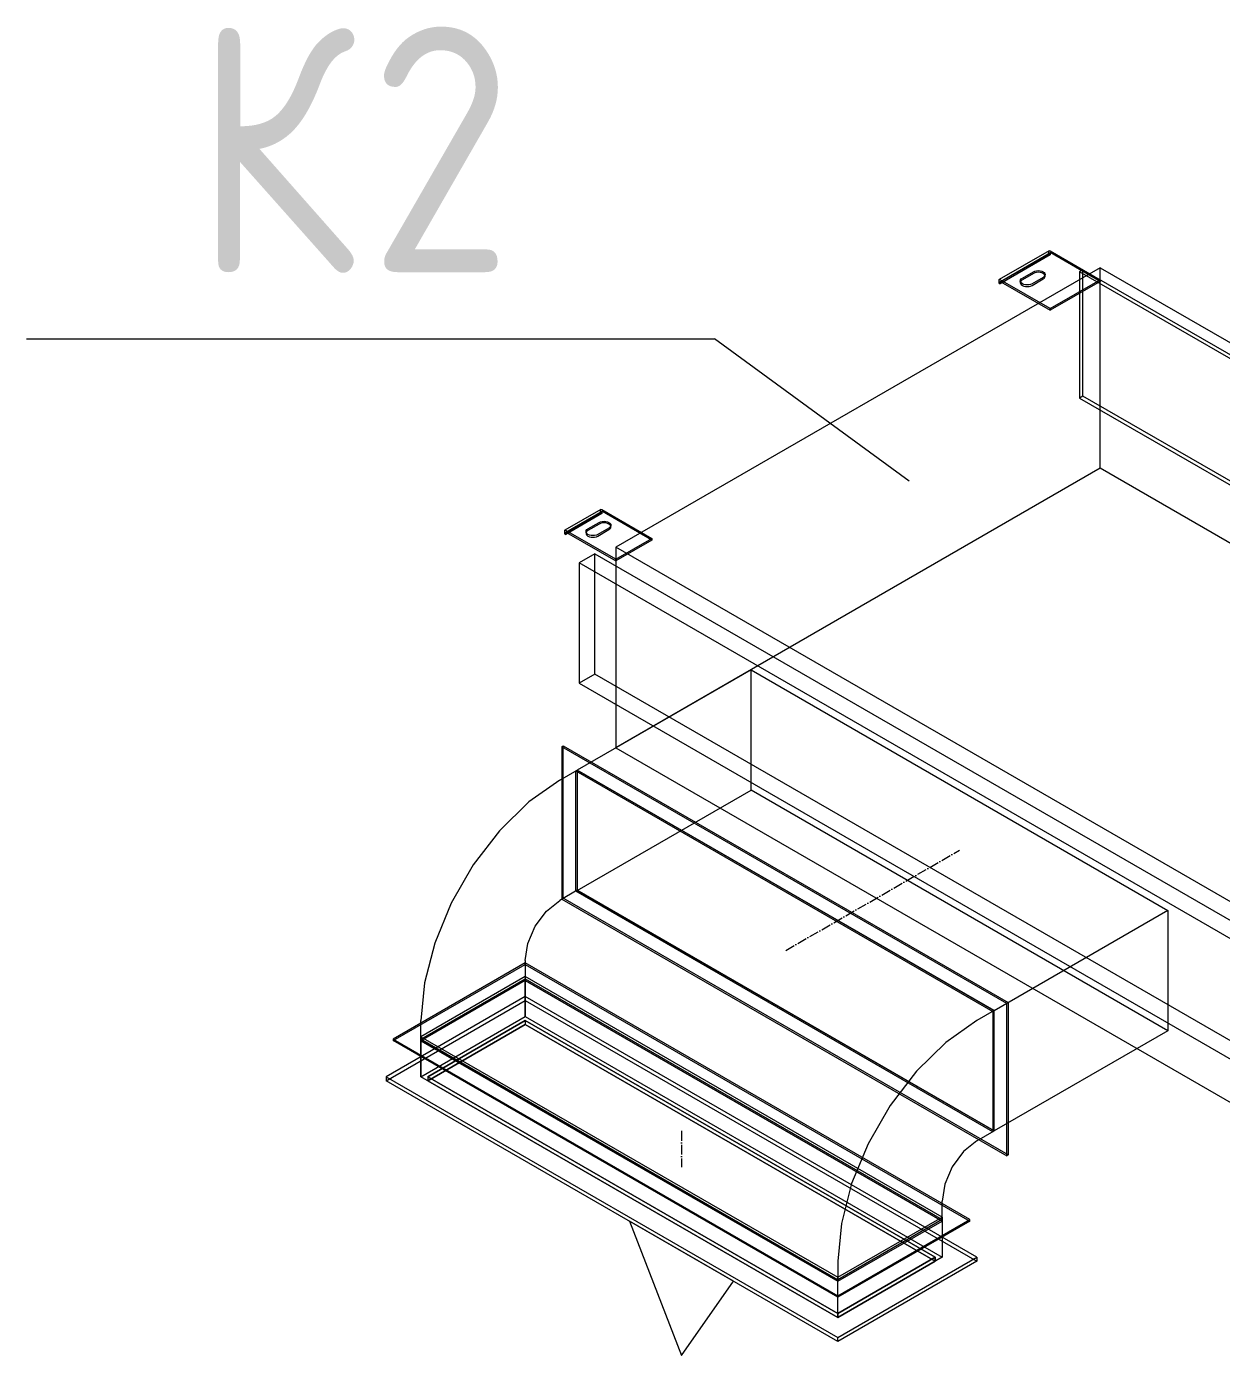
# Model space of a CAD drawing. Header units: millimetres. Extents: x -88595 to 880822, y -1054509 to -148035.
# Drawn here: x 383558 to 384774, y -318645 to -317292 of the extents above; entities that cross this region are included whole.
import ezdxf

# ---------------------------------------------------------------- set-up
doc = ezdxf.new("R2010")
doc.units = ezdxf.units.MM
doc.linetypes.add('$12$ADSK_Осевая', pattern=[14, 10, -2, 0, -2])
for name, color, linetype, lineweight in [('Воздуховоды', 7, 'Continuous', 18), ('Марки', 7, 'Continuous', 20), ('Оборудование', 7, 'Continuous', 18)]:
    doc.layers.add(name, color=color, linetype=linetype, lineweight=lineweight)
doc.styles.add('$10$GOST Common', font='GOST_Common.ttf', dxfattribs={"width": 0.9, "height": 250})

# ---------------------------------------------------------------- blocks, each defined once
blk = doc.blocks.new('$0$ADSK_Канальный блок кондиционера1 - AD242MJERAB-3267365-В_ОВ3_3')
at = {"layer": 'Оборудование'}
for p, q in [((17715.6, 12936.4), (17664.6, 12907)), ((17716, 12939.7), (17665.1, 12910.4)), ((17717, 12935.6), (17666.1, 12906.2)), ((17717.2, 12937.7), (17666.3, 12908.3)), ((17715.6, 12936.4), (17715.6, 12938.8)), ((17717, 12935.6), (17715.6, 12936.4)), ((17717, 12939.6), (17767.9, 12910.3)), ((17717, 12937.2), (17717, 12935.6)), ((17767.9, 12908.6), (17717.7, 12937.6)), ((17767.9, 12922.5), (17275, 12638)), ((17750.2, 12920.5), (17746.7, 12918.4)), ((17750.2, 12791.9), (17750.2, 12920.5)), ((17750.2, 12920.5), (18499.7, 12487.7)), ((17767.9, 12718.4), (17767.9, 12922.5)), ((17767.9, 12922.5), (18510.3, 12493.8)), ((17664.6, 12909.4), (17664.6, 12907)), ((17664.6, 12907), (17666.1, 12906.2)), ((17717, 12880.9), (17666.1, 12910.3)), ((17666.1, 12906.2), (17666.1, 12907.8)), ((17666.8, 12908.2), (17717, 12879.2)), ((17686.6, 12909), (17686.6, 12907.4)), ((17688.7, 12911.9), (17700, 12918.4)), ((17700, 12916.8), (17688.7, 12910.3)), ((17709.9, 12912.7), (17698.6, 12906.2)), ((17698.6, 12904.5), (17709.9, 12911.1)), ((17712, 12913.9), (17712, 12915.6)), ((17717, 12880.9), (17767.9, 12910.3)), ((17767.9, 12908.6), (17717, 12879.2)), ((18496.2, 12485.7), (17746.7, 12918.4)), ((17746.7, 12918.4), (17746.7, 12789.8)), ((17767.9, 12910.3), (17767.9, 12908.6)), ((17717, 12879.2), (17717, 12880.9)), ((17750.2, 12791.9), (17746.7, 12789.8)), ((17746.7, 12789.8), (18496.2, 12357.1)), ((18499.7, 12359.1), (17750.2, 12791.9)), ((17767.9, 12718.4), (17275, 12433.8)), ((18510.3, 12289.7), (17767.9, 12718.4)), ((17259.9, 12676.4), (17223.1, 12655.2)), ((17260.9, 12676.3), (17311.8, 12646.9)), ((17259.5, 12673.1), (17222.7, 12651.8)), ((17260.9, 12672.2), (17224.1, 12651)), ((17261.1, 12674.3), (17224.3, 12653.1)), ((17246.7, 12656.7), (17258.1, 12663.3)), ((17259.5, 12673.1), (17259.5, 12675.5)), ((17260.9, 12672.2), (17259.5, 12673.1)), ((17260.9, 12673.9), (17260.9, 12672.2)), ((17311.8, 12645.3), (17261.6, 12674.3)), ((17222.7, 12654.3), (17222.7, 12651.8)), ((17222.7, 12651.8), (17224.1, 12651)), ((17275, 12625.7), (17224.1, 12655.1)), ((17224.1, 12651), (17224.1, 12652.7)), ((17224.8, 12653.1), (17275, 12624.1)), ((17244.7, 12653.9), (17244.7, 12652.2)), ((17258.1, 12661.6), (17246.7, 12655.1)), ((17268, 12657.5), (17256.6, 12651)), ((17256.6, 12649.4), (17268, 12655.9)), ((17270, 12658.8), (17270, 12660.4)), ((17275, 12625.7), (17311.8, 12646.9)), ((17311.8, 12645.3), (17275, 12624.1)), ((18017.5, 12209.3), (17275, 12638)), ((17275, 12638), (17275, 12433.8)), ((17311.8, 12646.9), (17311.8, 12645.3)), ((17253.8, 12631.4), (17237.6, 12622)), ((17987.1, 12189.3), (17237.6, 12622)), ((17237.6, 12622), (17237.6, 12499.6)), ((17253.8, 12508.9), (17253.8, 12631.4)), ((17253.8, 12631.4), (18003.4, 12198.7)), ((17275, 12624.1), (17275, 12625.7)), ((17253.8, 12508.9), (17237.6, 12499.6)), ((18003.4, 12076.2), (17253.8, 12508.9)), ((17237.6, 12499.6), (17987.1, 12066.8)), ((18017.5, 12209.3), (18510.3, 12493.8)), ((18496.2, 12485.7), (18499.7, 12487.7)), ((18499.7, 12487.7), (18499.7, 12359.1)), ((18510.3, 12493.8), (18510.3, 12289.7)), ((18459.4, 12452.2), (18510.3, 12481.6)), ((18510.3, 12480), (18459.4, 12450.6)), ((18496.2, 12357.1), (18496.2, 12485.7)), ((18510.3, 12481.6), (18561.3, 12452.2)), ((18510.3, 12480), (18510.3, 12481.6)), ((18560.6, 12451), (18510.3, 12480)), ((18448.8, 12458.3), (18307.4, 12376.7)), ((18512.5, 12421.6), (18448.8, 12458.3)), ((18448.8, 12254.2), (18448.8, 12458.3)), ((18459.4, 12452.2), (18459.4, 12450.6)), ((18510.3, 12422.8), (18459.4, 12452.2)), ((18459.4, 12450.6), (18509.6, 12421.6)), ((18503.3, 12441.6), (18514.6, 12448.1)), ((18514.6, 12446.5), (18503.3, 12440)), ((18561.3, 12448.1), (18510.3, 12418.7)), ((18562.7, 12447.3), (18511.8, 12417.9)), ((18561.3, 12448.1), (18561.3, 12449.8)), ((18562.7, 12447.3), (18561.3, 12448.1)), ((18562.7, 12449.8), (18562.7, 12447.3)), ((17275, 12433.8), (18017.5, 12005.2)), ((18501.2, 12438.7), (18501.2, 12437.1)), ((18524.5, 12442.4), (18513.2, 12435.9)), ((18513.2, 12434.2), (18524.5, 12440.8)), ((18526.5, 12443.6), (18526.5, 12445.3)), ((18371, 12339.9), (18512.5, 12421.6)), ((18510.3, 12420.4), (18510.3, 12418.7)), ((18510.3, 12418.7), (18511.8, 12417.9)), ((18511.8, 12417.9), (18511.8, 12420.4)), ((18512.5, 12217.5), (18512.5, 12421.6)), ((18307.4, 12376.7), (18371, 12339.9)), ((18307.4, 12376.7), (18307.4, 12172.6)), ((18499.7, 12359.1), (18496.2, 12357.1)), ((18371, 12135.8), (18371, 12339.9)), ((18510.3, 12289.7), (18017.5, 12005.2)), ((18307.4, 12172.6), (18448.8, 12254.2)), ((18448.8, 12254.2), (18512.5, 12217.5)), ((18017.5, 12197), (18054.3, 12218.3)), ((18054.3, 12216.6), (18017.5, 12195.4)), ((18054.3, 12218.3), (18105.2, 12188.9)), ((18054.3, 12216.6), (18054.3, 12218.3)), ((18104.5, 12187.7), (18054.3, 12216.6)), ((18512.5, 12217.5), (18371, 12135.8)), ((18017.5, 12005.2), (18017.5, 12209.3)), ((18191.7, 12182.8), (18151.4, 12206.1)), ((17987.1, 12189.3), (18003.4, 12198.7)), ((17987.1, 12066.8), (17987.1, 12189.3)), ((18003.4, 12198.7), (18003.4, 12076.2)), ((18017.5, 12197), (18017.5, 12195.4)), ((18068.4, 12167.7), (18017.5, 12197)), ((18017.5, 12195.4), (18067.7, 12166.4)), ((18061.3, 12186.4), (18072.6, 12193)), ((18072.6, 12191.3), (18061.3, 12184.8)), ((18084.6, 12188.5), (18084.6, 12190.1)), ((18146.6, 12197.8), (18186.9, 12174.6)), ((18232.3, 12181.3), (18214.7, 12191.5)), ((18059.3, 12183.6), (18059.3, 12181.9)), ((18105.2, 12184.8), (18068.4, 12163.6)), ((18106.6, 12184), (18069.8, 12162.8)), ((18082.5, 12187.2), (18071.2, 12180.7)), ((18071.2, 12179.1), (18082.5, 12185.6)), ((18143.8, 12157), (18103.5, 12180.2)), ((18105.2, 12184.8), (18105.2, 12186.4)), ((18106.6, 12184), (18105.2, 12184.8)), ((18106.6, 12186.4), (18106.6, 12184)), ((18068.4, 12165.2), (18068.4, 12163.6)), ((18068.4, 12163.6), (18069.8, 12162.8)), ((18069.8, 12162.8), (18069.8, 12165.2)), ((18095.5, 12166.5), (18135.9, 12143.2)), ((18202.2, 12169.9), (18219.8, 12159.7)), ((18371, 12135.8), (18307.4, 12172.6)), ((18003.4, 12076.2), (17987.1, 12066.8))]:
    blk.add_line(p, q, dxfattribs=at)
for points in [[(17715.6, 12938.8, 0), (17715.6, 12939.2, 0), (17715.8, 12939.5, 0), (17716, 12939.7, 0), (17716.3, 12939.8, 0), (17716.6, 12939.8, 0), (17717, 12939.6, 0)], [(17717.7, 12937.6, 0), (17717.5, 12937.7, 0), (17717.3, 12937.7, 0), (17717.2, 12937.7, 0), (17717.1, 12937.6, 0), (17717, 12937.4, 0), (17717, 12937.2, 0)], [(17700, 12918.4, 0), (17701.5, 12919.1, 0), (17703.1, 12919.5, 0), (17705, 12919.6, 0), (17706.8, 12919.5, 0), (17708.5, 12919.1, 0), (17709.9, 12918.4, 0), (17711, 12917.6, 0), (17711.7, 12916.6, 0), (17712, 12915.6, 0), (17711.7, 12914.5, 0), (17711, 12913.5, 0), (17709.9, 12912.7, 0)], [(17666.1, 12910.3, 0), (17665.7, 12910.4, 0), (17665.4, 12910.4, 0), (17665.1, 12910.4, 0), (17664.8, 12910.1, 0), (17664.7, 12909.8, 0), (17664.6, 12909.4, 0)], [(17666.1, 12907.8, 0), (17666.1, 12908, 0), (17666.2, 12908.2, 0), (17666.3, 12908.3, 0), (17666.4, 12908.3, 0), (17666.6, 12908.3, 0), (17666.8, 12908.2, 0)], [(17698.6, 12906.2, 0), (17697.1, 12905.5, 0), (17695.5, 12905.1, 0), (17693.6, 12905, 0), (17691.8, 12905.1, 0), (17690.1, 12905.5, 0), (17688.7, 12906.2, 0), (17687.6, 12907, 0), (17686.9, 12908, 0), (17686.6, 12909, 0), (17686.9, 12910.1, 0), (17687.6, 12911.1, 0), (17688.7, 12911.9, 0)], [(17688.7, 12910.3, 0), (17687.6, 12909.4, 0), (17686.9, 12908.4, 0), (17686.6, 12907.4, 0), (17686.9, 12906.4, 0), (17687.6, 12905.4, 0), (17688.7, 12904.5, 0), (17690.1, 12903.9, 0), (17691.8, 12903.5, 0), (17693.6, 12903.4, 0), (17695.5, 12903.5, 0), (17697.1, 12903.9, 0), (17698.6, 12904.5, 0)], [(17709.9, 12911.1, 0), (17711, 12911.9, 0), (17711.7, 12912.9, 0), (17712, 12913.9, 0), (17711.7, 12915, 0), (17711, 12915.9, 0), (17709.9, 12916.8, 0), (17708.5, 12917.4, 0), (17706.8, 12917.8, 0), (17705, 12918, 0), (17703.1, 12917.8, 0), (17701.5, 12917.4, 0), (17700, 12916.8, 0)], [(17259.5, 12675.5, 0), (17259.5, 12675.9, 0), (17259.7, 12676.2, 0), (17259.9, 12676.4, 0), (17260.2, 12676.5, 0), (17260.5, 12676.5, 0), (17260.9, 12676.3, 0)], [(17258.1, 12663.3, 0), (17259.5, 12663.9, 0), (17261.2, 12664.3, 0), (17263, 12664.4, 0), (17264.8, 12664.3, 0), (17266.5, 12663.9, 0), (17268, 12663.3, 0), (17269.1, 12662.4, 0), (17269.8, 12661.5, 0), (17270, 12660.4, 0), (17269.8, 12659.4, 0), (17269.1, 12658.4, 0), (17268, 12657.5, 0)], [(17268, 12655.9, 0), (17269.1, 12656.8, 0), (17269.8, 12657.7, 0), (17270, 12658.8, 0), (17269.8, 12659.8, 0), (17269.1, 12660.8, 0), (17268, 12661.6, 0), (17266.5, 12662.3, 0), (17264.8, 12662.7, 0), (17263, 12662.8, 0), (17261.2, 12662.7, 0), (17259.5, 12662.3, 0), (17258.1, 12661.6, 0)], [(17261.6, 12674.3, 0), (17261.4, 12674.4, 0), (17261.2, 12674.4, 0), (17261.1, 12674.3, 0), (17261, 12674.2, 0), (17260.9, 12674.1, 0), (17260.9, 12673.9, 0)], [(17224.1, 12655.1, 0), (17223.8, 12655.3, 0), (17223.4, 12655.3, 0), (17223.1, 12655.2, 0), (17222.9, 12655, 0), (17222.8, 12654.7, 0), (17222.7, 12654.3, 0)], [(17224.1, 12652.7, 0), (17224.1, 12652.8, 0), (17224.2, 12653, 0), (17224.3, 12653.1, 0), (17224.5, 12653.2, 0), (17224.6, 12653.1, 0), (17224.8, 12653.1, 0)], [(17256.6, 12651, 0), (17255.2, 12650.4, 0), (17253.5, 12650, 0), (17251.7, 12649.8, 0), (17249.9, 12650, 0), (17248.2, 12650.4, 0), (17246.7, 12651, 0), (17245.6, 12651.9, 0), (17244.9, 12652.8, 0), (17244.7, 12653.9, 0), (17244.9, 12654.9, 0), (17245.6, 12655.9, 0), (17246.7, 12656.7, 0)], [(17246.7, 12655.1, 0), (17245.6, 12654.3, 0), (17244.9, 12653.3, 0), (17244.7, 12652.2, 0), (17244.9, 12651.2, 0), (17245.6, 12650.2, 0), (17246.7, 12649.4, 0), (17248.2, 12648.7, 0), (17249.9, 12648.3, 0), (17251.7, 12648.2, 0), (17253.5, 12648.3, 0), (17255.2, 12648.7, 0), (17256.6, 12649.4, 0)], [(18514.6, 12448.1, 0), (18516, 12448.8, 0), (18517.7, 12449.2, 0), (18519.5, 12449.3, 0), (18521.4, 12449.2, 0), (18523, 12448.8, 0), (18524.5, 12448.1, 0), (18525.6, 12447.3, 0), (18526.3, 12446.3, 0), (18526.5, 12445.3, 0), (18526.3, 12444.2, 0), (18525.6, 12443.2, 0), (18524.5, 12442.4, 0)], [(18524.5, 12440.8, 0), (18525.6, 12441.6, 0), (18526.3, 12442.6, 0), (18526.5, 12443.6, 0), (18526.3, 12444.7, 0), (18525.6, 12445.6, 0), (18524.5, 12446.5, 0), (18523, 12447.1, 0), (18521.4, 12447.5, 0), (18519.5, 12447.7, 0), (18517.7, 12447.5, 0), (18516, 12447.1, 0), (18514.6, 12446.5, 0)], [(18561.3, 12449.8, 0), (18561.2, 12450, 0), (18561.2, 12450.2, 0), (18561.1, 12450.4, 0), (18560.9, 12450.7, 0), (18560.7, 12450.8, 0), (18560.6, 12451, 0)], [(18561.3, 12452.2, 0), (18561.6, 12451.9, 0), (18562, 12451.6, 0), (18562.3, 12451.1, 0), (18562.5, 12450.7, 0), (18562.6, 12450.2, 0), (18562.7, 12449.8, 0)], [(18513.2, 12435.9, 0), (18511.7, 12435.2, 0), (18510, 12434.8, 0), (18508.2, 12434.7, 0), (18506.4, 12434.8, 0), (18504.7, 12435.2, 0), (18503.3, 12435.9, 0), (18502.2, 12436.7, 0), (18501.5, 12437.7, 0), (18501.2, 12438.7, 0), (18501.5, 12439.8, 0), (18502.2, 12440.7, 0), (18503.3, 12441.6, 0)], [(18503.3, 12440, 0), (18502.2, 12439.1, 0), (18501.5, 12438.1, 0), (18501.2, 12437.1, 0), (18501.5, 12436, 0), (18502.2, 12435.1, 0), (18503.3, 12434.2, 0), (18504.7, 12433.6, 0), (18506.4, 12433.2, 0), (18508.2, 12433.1, 0), (18510, 12433.2, 0), (18511.7, 12433.6, 0), (18513.2, 12434.2, 0)], [(18509.6, 12421.6, 0), (18509.8, 12421.4, 0), (18510, 12421.3, 0), (18510.1, 12421.1, 0), (18510.3, 12420.8, 0), (18510.3, 12420.6, 0), (18510.3, 12420.4, 0)], [(18511.8, 12420.4, 0), (18511.7, 12420.8, 0), (18511.6, 12421.3, 0), (18511.3, 12421.8, 0), (18511.1, 12422.2, 0), (18510.7, 12422.5, 0), (18510.3, 12422.8, 0)], [(18145.7, 12200, 0), (18145.8, 12201.1, 0), (18146.1, 12202.2, 0), (18146.6, 12203.3, 0), (18147.3, 12204.3, 0), (18148.1, 12205.2, 0), (18149, 12205.8, 0), (18149.9, 12206.2, 0), (18150.7, 12206.3, 0), (18151.4, 12206.1, 0), (18151.9, 12205.6, 0), (18152.3, 12204.8, 0), (18152.4, 12203.9, 0)], [(18152.4, 12203.9, 0), (18152.3, 12202.8, 0), (18151.9, 12201.7, 0), (18151.4, 12200.6, 0), (18150.7, 12199.6, 0), (18149.9, 12198.7, 0), (18149, 12198.1, 0), (18148.1, 12197.7, 0), (18147.3, 12197.6, 0), (18146.6, 12197.8, 0), (18146.1, 12198.3, 0), (18145.8, 12199.1, 0), (18145.7, 12200, 0)], [(18072.6, 12193, 0), (18074.1, 12193.6, 0), (18075.8, 12194, 0), (18077.6, 12194.1, 0), (18079.4, 12194, 0), (18081.1, 12193.6, 0), (18082.5, 12193, 0), (18083.7, 12192.1, 0), (18084.4, 12191.2, 0), (18084.6, 12190.1, 0), (18084.4, 12189.1, 0), (18083.7, 12188.1, 0), (18082.5, 12187.2, 0)], [(18082.5, 12185.6, 0), (18083.7, 12186.5, 0), (18084.4, 12187.4, 0), (18084.6, 12188.5, 0), (18084.4, 12189.5, 0), (18083.7, 12190.5, 0), (18082.5, 12191.3, 0), (18081.1, 12192, 0), (18079.4, 12192.4, 0), (18077.6, 12192.5, 0), (18075.8, 12192.4, 0), (18074.1, 12192, 0), (18072.6, 12191.3, 0)], [(18105.2, 12188.9, 0), (18105.5, 12188.6, 0), (18105.9, 12188.3, 0), (18106.2, 12187.8, 0), (18106.4, 12187.4, 0), (18106.5, 12186.9, 0), (18106.6, 12186.4, 0)], [(18199.6, 12175.6, 0), (18199.9, 12178.4, 0), (18200.8, 12181.4, 0), (18202.2, 12184.3, 0), (18204, 12187, 0), (18206.1, 12189.3, 0), (18208.4, 12190.9, 0), (18210.7, 12191.9, 0), (18212.8, 12192.1, 0), (18214.7, 12191.5, 0), (18216.1, 12190.2, 0), (18217, 12188.3, 0), (18217.3, 12185.8, 0)], [(18071.2, 12180.7, 0), (18069.8, 12180.1, 0), (18068.1, 12179.7, 0), (18066.3, 12179.5, 0), (18064.5, 12179.7, 0), (18062.8, 12180.1, 0), (18061.3, 12180.7, 0), (18060.2, 12181.6, 0), (18059.5, 12182.5, 0), (18059.3, 12183.6, 0), (18059.5, 12184.6, 0), (18060.2, 12185.6, 0), (18061.3, 12186.4, 0)], [(18061.3, 12184.8, 0), (18060.2, 12184, 0), (18059.5, 12183, 0), (18059.3, 12181.9, 0), (18059.5, 12180.9, 0), (18060.2, 12179.9, 0), (18061.3, 12179.1, 0), (18062.8, 12178.4, 0), (18064.5, 12178, 0), (18066.3, 12177.9, 0), (18068.1, 12178, 0), (18069.8, 12178.4, 0), (18071.2, 12179.1, 0)], [(18093.9, 12170.1, 0), (18094.1, 12171.9, 0), (18094.7, 12173.8, 0), (18095.5, 12175.7, 0), (18096.7, 12177.4, 0), (18098.1, 12178.8, 0), (18099.5, 12179.8, 0), (18101, 12180.5, 0), (18102.3, 12180.6, 0), (18103.5, 12180.2, 0), (18104.4, 12179.4, 0), (18104.9, 12178.2, 0), (18105.1, 12176.6, 0)], [(18105.1, 12176.6, 0), (18104.9, 12174.8, 0), (18104.4, 12172.9, 0), (18103.5, 12171.1, 0), (18102.3, 12169.4, 0), (18101, 12167.9, 0), (18099.5, 12166.9, 0), (18098.1, 12166.3, 0), (18096.7, 12166.1, 0), (18095.5, 12166.5, 0), (18094.7, 12167.3, 0), (18094.1, 12168.6, 0), (18093.9, 12170.1, 0)], [(18105.2, 12186.4, 0), (18105.2, 12186.7, 0), (18105.1, 12186.9, 0), (18105, 12187.1, 0), (18104.8, 12187.3, 0), (18104.7, 12187.5, 0), (18104.5, 12187.7, 0)], [(18192.7, 12180.6, 0), (18192.6, 12181.6, 0), (18192.2, 12182.3, 0), (18191.7, 12182.8, 0), (18191, 12183, 0), (18190.2, 12182.9, 0), (18189.3, 12182.6, 0), (18188.5, 12181.9, 0), (18187.6, 12181.1, 0), (18186.9, 12180, 0), (18186.4, 12178.9, 0), (18186.1, 12177.8, 0), (18186, 12176.7, 0)], [(18186, 12176.7, 0), (18186.1, 12175.8, 0), (18186.4, 12175.1, 0), (18186.9, 12174.6, 0), (18187.6, 12174.3, 0), (18188.5, 12174.4, 0), (18189.3, 12174.8, 0), (18190.2, 12175.4, 0), (18191, 12176.3, 0), (18191.7, 12177.3, 0), (18192.2, 12178.4, 0), (18192.6, 12179.5, 0), (18192.7, 12180.6, 0)], [(18217.3, 12185.8, 0), (18217, 12183, 0), (18216.1, 12180, 0), (18214.7, 12177.1, 0), (18212.8, 12174.4, 0), (18210.7, 12172.2, 0), (18208.4, 12170.5, 0), (18206.1, 12169.5, 0), (18204, 12169.3, 0), (18202.2, 12169.9, 0), (18200.8, 12171.2, 0), (18199.9, 12173.1, 0), (18199.6, 12175.6, 0)], [(18234.9, 12175.6, 0), (18234.6, 12178.1, 0), (18233.7, 12180, 0), (18232.3, 12181.3, 0), (18230.5, 12181.9, 0), (18228.4, 12181.7, 0), (18226.1, 12180.7, 0), (18223.8, 12179, 0), (18221.7, 12176.8, 0), (18219.8, 12174.1, 0), (18218.4, 12171.2, 0), (18217.6, 12168.2, 0), (18217.3, 12165.4, 0)], [(18217.3, 12165.4, 0), (18217.6, 12162.9, 0), (18218.4, 12161, 0), (18219.8, 12159.7, 0), (18221.7, 12159.1, 0), (18223.8, 12159.3, 0), (18226.1, 12160.3, 0), (18228.4, 12162, 0), (18230.5, 12164.2, 0), (18232.3, 12166.9, 0), (18233.7, 12169.8, 0), (18234.6, 12172.8, 0), (18234.9, 12175.6, 0)], [(18067.7, 12166.4, 0), (18067.9, 12166.3, 0), (18068.1, 12166.1, 0), (18068.2, 12165.9, 0), (18068.3, 12165.7, 0), (18068.4, 12165.4, 0), (18068.4, 12165.2, 0)], [(18069.8, 12165.2, 0), (18069.8, 12165.7, 0), (18069.6, 12166.1, 0), (18069.4, 12166.6, 0), (18069.1, 12167, 0), (18068.8, 12167.4, 0), (18068.4, 12167.7, 0)], [(18145.4, 12153.3, 0), (18145.2, 12154.9, 0), (18144.7, 12156.1, 0), (18143.8, 12157, 0), (18142.6, 12157.3, 0), (18141.3, 12157.2, 0), (18139.8, 12156.6, 0), (18138.4, 12155.5, 0), (18137, 12154.1, 0), (18135.9, 12152.4, 0), (18135, 12150.5, 0), (18134.4, 12148.6, 0), (18134.2, 12146.9, 0)], [(18134.2, 12146.9, 0), (18134.4, 12145.3, 0), (18135, 12144, 0), (18135.9, 12143.2, 0), (18137, 12142.9, 0), (18138.4, 12143, 0), (18139.8, 12143.6, 0), (18141.3, 12144.7, 0), (18142.6, 12146.1, 0), (18143.8, 12147.8, 0), (18144.7, 12149.7, 0), (18145.2, 12151.5, 0), (18145.4, 12153.3, 0)]]:
    blk.add_polyline3d(points, dxfattribs=at)
blk = doc.blocks.new('$0$ADSK_Решетка вентиляционная жалюзийная_Приточная2 - Решетка приточная_Однорядная-V114-В_ОВ3_3')
at = {"layer": 'Воздуховоды', "color": 140, "true_color": 0x1bb3e4}
for p, q in [((-10164.4, 7226.9), (-10270.5, 7165.6)), ((-9740.2, 6981.9), (-10164.4, 7226.9)), ((-10164.4, 7226.9), (-10164.4, 7186)), ((-10164.4, 7206.5), (-10305.9, 7124.8)), ((-10305.9, 7120.7), (-10164.4, 7202.4)), ((-9704.8, 6941.1), (-10164.4, 7206.5)), ((-10164.4, 7206.5), (-10164.4, 7202.4)), ((-10164.4, 7202.4), (-9704.8, 6937)), ((-10270.5, 7124.8), (-10164.4, 7186)), ((-10164.4, 7186), (-9740.2, 6941.1)), ((-10263.4, 7124.8), (-10164.4, 7182)), ((-10164.4, 7182), (-10263.4, 7124.8)), ((-10164.4, 7177.9), (-10263.4, 7120.7)), ((-10263.4, 7120.7), (-10164.4, 7177.9)), ((-10164.4, 7182), (-9747.3, 6941.1)), ((-10164.4, 7182), (-10164.4, 7177.9)), ((-9747.3, 6941.1), (-10164.4, 7182)), ((-10164.4, 7182), (-10164.4, 7177.9)), ((-9747.3, 6937), (-10164.4, 7177.9)), ((-10164.4, 7177.9), (-9747.3, 6937)), ((-10270.5, 7165.6), (-9846.2, 6920.7)), ((-10270.5, 7165.6), (-10270.5, 7124.8)), ((-10305.9, 7124.8), (-9846.2, 6859.4)), ((-10305.9, 7124.8), (-10305.9, 7120.7)), ((-9846.2, 6855.4), (-10305.9, 7120.7)), ((-9846.2, 6879.9), (-10270.5, 7124.8)), ((-9846.2, 6883.9), (-10263.4, 7124.8)), ((-10263.4, 7124.8), (-10263.4, 7120.7)), ((-10263.4, 7124.8), (-9846.2, 6883.9)), ((-10263.4, 7124.8), (-10263.4, 7120.7)), ((-10263.4, 7120.7), (-9846.2, 6879.9)), ((-9846.2, 6879.9), (-10263.4, 7120.7)), ((-9846.2, 6920.7), (-9740.2, 6981.9)), ((-9740.2, 6981.9), (-9740.2, 6941.1)), ((-9952.3, 6916.6), (-10058.4, 6977.8)), ((-10058.4, 6977.8), (-10005.3, 6841.2)), ((-9846.2, 6859.4), (-9704.8, 6941.1)), ((-9747.3, 6941.1), (-9846.2, 6883.9)), ((-9846.2, 6883.9), (-9747.3, 6941.1)), ((-9740.2, 6941.1), (-9846.2, 6879.9)), ((-9747.3, 6937), (-9747.3, 6941.1)), ((-9747.3, 6941.1), (-9747.3, 6937)), ((-9704.8, 6941.1), (-9704.8, 6937)), ((-9704.8, 6937), (-9846.2, 6855.4)), ((-9846.2, 6879.9), (-9747.3, 6937)), ((-9747.3, 6937), (-9846.2, 6879.9)), ((-10005.3, 6841.2), (-9952.3, 6916.6)), ((-9846.2, 6879.9), (-9846.2, 6920.7)), ((-9846.2, 6883.9), (-9846.2, 6879.9)), ((-9846.2, 6879.9), (-9846.2, 6883.9)), ((-9846.2, 6855.4), (-9846.2, 6859.4))]:
    blk.add_line(p, q, dxfattribs=at)
blk = doc.blocks.new('$0$ADSK_Отвод_Прямоугольный1 - Стандарт-4055406-В_ОВ3_3')
at = {"layer": 'Воздуховоды', "color": 140, "true_color": 0x1bb3e4}
for p, q in [((21751.7, 15051.1), (21753.1, 15051.9)), ((21751.7, 15051.1), (21751.7, 14896)), ((22204.3, 14789.8), (21751.7, 15051.1)), ((21753.1, 15051.9), (22205.7, 14790.6)), ((21753.1, 14896.8), (21753.1, 15051.9)), ((21749.6, 15017.2), (21767.3, 15027.4)), ((21765.9, 15026.6), (21767.3, 15027.4)), ((21765.9, 15026.6), (22190.1, 14781.7)), ((21765.9, 14904.1), (21765.9, 15026.6)), ((21767.3, 15027.4), (22191.5, 14782.5)), ((21767.3, 15027.4), (21767.3, 14905)), ((21767.3, 15027.4), (21767.3, 14905)), ((22191.5, 14782.5), (21767.3, 15027.4)), ((21767.3, 14905), (21749.6, 14894.7)), ((21753.1, 14896.8), (21751.7, 14896)), ((21751.7, 14896), (22204.3, 14634.7)), ((22205.7, 14635.5), (21753.1, 14896.8)), ((21767.3, 14905), (21765.9, 14904.1)), ((22190.1, 14659.2), (21765.9, 14904.1)), ((22191.5, 14660), (21767.3, 14905)), ((21767.3, 14905), (22191.5, 14660)), ((21714.2, 14831.1), (21579.9, 14753.5)), ((21579.9, 14751.9), (21714.2, 14829.4)), ((21714.2, 14833.5), (21714.2, 14813.1)), ((22166.8, 14569.8), (21714.2, 14831.1)), ((21714.2, 14829.4), (21714.2, 14831.1)), ((21714.2, 14829.4), (22166.8, 14568.2)), ((21608.2, 14753.5), (21714.2, 14814.7)), ((21714.2, 14814.7), (22138.5, 14569.8)), ((21714.2, 14813.1), (21714.2, 14814.7)), ((21714.2, 14813.1), (21608.2, 14751.9)), ((21714.2, 14813.1), (21608.2, 14751.9)), ((21714.2, 14813.1), (22138.5, 14568.2)), ((22138.5, 14568.2), (21714.2, 14813.1)), ((22205.7, 14790.6), (22204.3, 14789.8)), ((22204.3, 14634.7), (22204.3, 14789.8)), ((22205.7, 14790.6), (22205.7, 14635.5)), ((22191.5, 14782.5), (22173.9, 14772.3)), ((22191.5, 14782.5), (22190.1, 14781.7)), ((22190.1, 14781.7), (22190.1, 14659.2)), ((22191.5, 14660), (22191.5, 14782.5)), ((22191.5, 14660), (22191.5, 14782.5)), ((21608.2, 14751.9), (21608.2, 14772.3)), ((21579.9, 14753.5), (22032.4, 14492.2)), ((21579.9, 14753.5), (21579.9, 14751.9)), ((22032.4, 14490.6), (21579.9, 14751.9)), ((22032.4, 14508.5), (21608.2, 14753.5)), ((21608.2, 14753.5), (21608.2, 14751.9)), ((22032.4, 14506.9), (21608.2, 14751.9)), ((21608.2, 14751.9), (22032.4, 14506.9)), ((22173.9, 14649.8), (22191.5, 14660)), ((22191.5, 14660), (22190.1, 14659.2)), ((22205.7, 14635.5), (22204.3, 14634.7)), ((22138.5, 14568.2), (22138.5, 14588.6)), ((22138.5, 14569.8), (22032.4, 14508.5)), ((22032.4, 14492.2), (22166.8, 14569.8)), ((22138.5, 14568.2), (22138.5, 14569.8)), ((22166.8, 14568.2), (22166.8, 14569.8)), ((22032.4, 14506.9), (22138.5, 14568.2)), ((22032.4, 14506.9), (22138.5, 14568.2)), ((22166.8, 14568.2), (22032.4, 14490.6)), ((22032.4, 14527.3), (22032.4, 14506.9)), ((22032.4, 14506.9), (22032.4, 14508.5)), ((22032.4, 14490.6), (22032.4, 14492.2))]:
    blk.add_line(p, q, dxfattribs=at)
for points in [[(21749.6, 15017.2, 0), (21718.1, 14995, 0), (21688.2, 14965.6, 0), (21661.4, 14930.7, 0), (21639, 14891.9, 0), (21622.2, 14851.2, 0), (21611.7, 14810.7, 0), (21608.2, 14772.3, 0)], [(21714.2, 14833.5, 0), (21716.9, 14850.7, 0), (21724.6, 14868.4, 0), (21736.1, 14883.8, 0), (21749.6, 14894.7, 0)], [(22173.9, 14772.3, 0), (22142.4, 14750, 0), (22112.5, 14720.7, 0), (22085.7, 14685.7, 0), (22063.3, 14647, 0), (22046.5, 14606.3, 0), (22036, 14565.7, 0), (22032.4, 14527.3, 0)], [(22173.9, 14649.8, 0), (22160.3, 14638.9, 0), (22148.9, 14623.4, 0), (22141.2, 14605.7, 0), (22138.5, 14588.6, 0)]]:
    blk.add_polyline3d(points, dxfattribs=at)
blk = doc.blocks.new('$0$ADSK_M_Оборудование1 - ADSK_Марка_15-3198495-В_ОВ3_3')
at = {"layer": 'Марки'}
blk.add_line((-17443.7, 13109.4), (-16743.7, 13109.4), dxfattribs=at)

msp = doc.modelspace()

# ---------------------------------------------------------------- linework, layer by layer
at = {"layer": 'Воздуховоды', "color": 140, "true_color": 0x1bb3e4}
for p, q in [((384295.4, -317946.6), (384118.6, -318048.7)), ((384295.4, -318069.1), (384295.4, -317946.6)), ((384295.4, -317946.6), (384719.6, -318191.6)), ((384542.9, -318293.7), (384118.6, -318048.7)), ((384118.6, -318048.7), (384118.6, -318171.2)), ((384118.6, -318171.2), (384295.4, -318069.1)), ((384719.6, -318314.1), (384295.4, -318069.1)), ((384118.6, -318171.2), (384542.9, -318416.1)), ((384719.6, -318191.6), (384542.9, -318293.7)), ((384719.6, -318191.6), (384719.6, -318314.1)), ((384065.6, -318263), (383959.5, -318324.3)), ((384489.8, -318508), (384065.6, -318263)), ((384065.6, -318299.8), (384065.6, -318263)), ((383959.5, -318361), (384065.6, -318299.8)), ((384065.6, -318299.8), (384489.8, -318544.7)), ((384542.9, -318416.1), (384542.9, -318293.7)), ((383959.5, -318324.3), (384383.8, -318569.2)), ((383959.5, -318361), (383959.5, -318324.3)), ((384719.6, -318314.1), (384542.9, -318416.1)), ((384383.8, -318606), (383959.5, -318361)), ((384383.8, -318569.2), (384489.8, -318508)), ((384489.8, -318508), (384489.8, -318544.7)), ((384489.8, -318544.7), (384383.8, -318606)), ((384383.8, -318606), (384383.8, -318569.2))]:
    msp.add_line(p, q, dxfattribs=at)
at = {"layer": 'Воздуховоды', "color": 140, "linetype": '$12$ADSK_Осевая', "true_color": 0x1bb3e4}
for p, q in [((384330.7, -318232.4), (384507.5, -318130.4)), ((384224.7, -318416.1), (384224.7, -318452.9))]:
    msp.add_line(p, q, dxfattribs=at)
at = {"layer": 'Марки'}
msp.add_line((384456.3, -317754.6), (384258.2, -317609.7), dxfattribs=at)

# ---------------------------------------------------------------- block references
at = {"layer": 'Воздуховоды', "color": 140, "true_color": 0x1bb3e4}
for name, p in [('$0$ADSK_Отвод_Прямоугольный1 - Стандарт-4055406-В_ОВ3_3', (362351.3, -333076.1)), ('$0$ADSK_Решетка вентиляционная жалюзийная_Приточная2 - Решетка приточная_Однорядная-V114-В_ОВ3_3', (394230, -325485.8))]:
    msp.add_blockref(name, p, dxfattribs=at)
at = {"layer": 'Марки'}
msp.add_blockref('$0$ADSK_M_Оборудование1 - ADSK_Марка_15-3198495-В_ОВ3_3', (401002, -330719.1), dxfattribs=at)
at = {"layer": 'Оборудование'}
msp.add_blockref('$0$ADSK_Канальный блок кондиционера1 - AD242MJERAB-3267365-В_ОВ3_3', (366882.8, -330459.9), dxfattribs=at)

# ---------------------------------------------------------------- texts
at = {"layer": 'Марки', "lineweight": 9, "char_height": 250, "attachment_point": 1, "style": '$10$GOST Common'}
for s, insert, width in [('\\fGOST Common|b0|i0|c204|p34|;\\W.9;К', (383728, -317291.9), 216.456), ('\\fGOST Common|b0|i0|c204|p34|;\\W.9;2', (383906.6, -317291.9), 194.81)]:
    msp.add_mtext(s, dxfattribs=dict(at, insert=insert, width=width))

doc.saveas('drawing.dxf')
